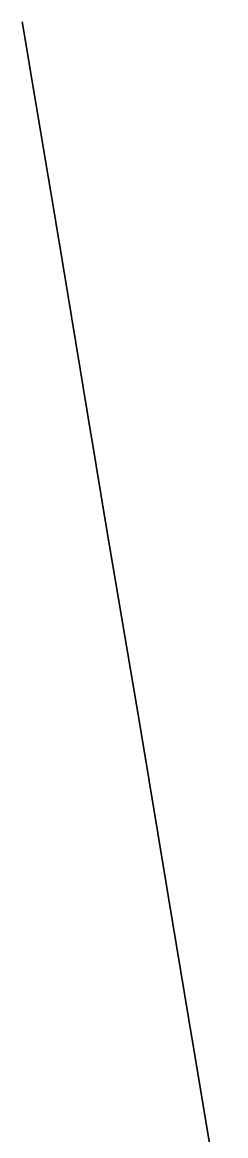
# Model space of a CAD drawing. Header units: inches. Extents: x 130170 to 284068, y 377793 to 804530.
# Drawn here: x 193944.2 to 194025.5, y 483059.3 to 483503.3 of the extents above; entities that cross this region are included whole.
import ezdxf

# ---------------------------------------------------------------- set-up
doc = ezdxf.new("R2010")
doc.units = ezdxf.units.IN
doc.header["$MEASUREMENT"] = 0
doc.layers.add('muni_il', color=7, linetype='Continuous')

msp = doc.modelspace()

# ---------------------------------------------------------------- linework, layer by layer
at = {"layer": 'muni_il'}
for points in [[(193944.15, 483503.5), (193944.19, 483503.31), (193944.22, 483503.11), (193944.25, 483502.91), (193944.29, 483502.72), (193944.32, 483502.52), (193944.35, 483502.32), (193944.38, 483502.12), (193944.42, 483501.93), (193944.45, 483501.73), (193944.48, 483501.53), (193944.52, 483501.33), (193944.55, 483501.14), (193944.58, 483500.94), (193944.61, 483500.74), (193944.65, 483500.55), (193944.68, 483500.35), (193944.71, 483500.15), (193944.75, 483499.95), (193944.78, 483499.76), (193944.81, 483499.56), (193944.85, 483499.36), (193944.88, 483499.16), (193944.91, 483498.97), (193944.94, 483498.77), (193944.98, 483498.57), (193945.01, 483498.38), (193945.04, 483498.18), (193945.08, 483497.98), (193945.11, 483497.78), (193945.14, 483497.59), (193945.17, 483497.39), (193945.21, 483497.19), (193945.24, 483497), (193945.27, 483496.8), (193945.31, 483496.6), (193945.34, 483496.4), (193945.37, 483496.21), (193945.41, 483496.01), (193945.44, 483495.81), (193945.47, 483495.61), (193945.5, 483495.42), (193945.54, 483495.22), (193945.57, 483495.02), (193945.6, 483494.83), (193945.64, 483494.63), (193945.67, 483494.43), (193945.7, 483494.23), (193945.74, 483494.04), (193945.77, 483493.84), (193945.8, 483493.64), (193945.83, 483493.44), (193945.87, 483493.25), (193945.9, 483493.05), (193945.93, 483492.85), (193945.97, 483492.66), (193946, 483492.46), (193946.03, 483492.26), (193946.07, 483492.06), (193946.1, 483491.87), (193946.13, 483491.67), (193946.16, 483491.47), (193946.2, 483491.27), (193946.23, 483491.08), (193946.26, 483490.88), (193946.3, 483490.68), (193946.33, 483490.49), (193946.36, 483490.29), (193946.4, 483490.09), (193946.43, 483489.89), (193946.46, 483489.7), (193946.49, 483489.5), (193946.53, 483489.3), (193946.56, 483489.1), (193946.59, 483488.91), (193946.63, 483488.71), (193946.66, 483488.51), (193946.69, 483488.32), (193946.73, 483488.12), (193946.76, 483487.92), (193946.79, 483487.72), (193946.82, 483487.53), (193946.86, 483487.33), (193946.89, 483487.13), (193946.92, 483486.93), (193946.96, 483486.74), (193946.99, 483486.54), (193947.02, 483486.34), (193947.06, 483486.15), (193947.09, 483485.95), (193947.12, 483485.75), (193947.16, 483485.55), (193947.19, 483485.36), (193947.22, 483485.16), (193947.25, 483484.96), (193947.29, 483484.77), (193947.32, 483484.57), (193947.35, 483484.37), (193947.39, 483484.17), (193947.42, 483483.98), (193947.45, 483483.78), (193947.49, 483483.58), (193947.52, 483483.38), (193947.55, 483483.19), (193947.58, 483482.99), (193947.62, 483482.79), (193947.65, 483482.6), (193947.68, 483482.4), (193947.72, 483482.2), (193947.75, 483482), (193947.78, 483481.81), (193947.82, 483481.61), (193947.85, 483481.41), (193947.88, 483481.21), (193947.92, 483481.02), (193947.95, 483480.82), (193947.98, 483480.62), (193948.01, 483480.43), (193948.05, 483480.23), (193948.08, 483480.03), (193948.11, 483479.83), (193948.15, 483479.64), (193948.18, 483479.44), (193948.21, 483479.24), (193948.25, 483479.04), (193948.28, 483478.85), (193948.31, 483478.65), (193948.35, 483478.45), (193948.38, 483478.26), (193948.41, 483478.06), (193948.44, 483477.86), (193948.48, 483477.66), (193948.51, 483477.47), (193948.54, 483477.27), (193948.58, 483477.07), (193948.61, 483476.88), (193948.64, 483476.68), (193948.68, 483476.48), (193948.71, 483476.28), (193948.74, 483476.09), (193948.78, 483475.89), (193948.81, 483475.69), (193948.84, 483475.49), (193948.87, 483475.3), (193948.91, 483475.1), (193948.94, 483474.9), (193948.97, 483474.71), (193949.01, 483474.51), (193949.04, 483474.31), (193949.07, 483474.11), (193949.11, 483473.92), (193949.14, 483473.72), (193949.17, 483473.52), (193949.21, 483473.32), (193949.24, 483473.13), (193949.27, 483472.93), (193949.31, 483472.73), (193949.34, 483472.54), (193949.37, 483472.34), (193949.4, 483472.14), (193949.44, 483471.94), (193949.47, 483471.75), (193949.5, 483471.55), (193949.54, 483471.35), (193949.57, 483471.16), (193949.6, 483470.96), (193949.64, 483470.76), (193949.67, 483470.56), (193949.7, 483470.37), (193949.74, 483470.17), (193949.77, 483469.97), (193949.8, 483469.77), (193949.84, 483469.58), (193949.87, 483469.38), (193949.9, 483469.18), (193949.93, 483468.99), (193949.97, 483468.79), (193950, 483468.59), (193950.03, 483468.39), (193950.07, 483468.2), (193950.1, 483468), (193950.13, 483467.8), (193950.17, 483467.61), (193950.2, 483467.41), (193950.23, 483467.21), (193950.27, 483467.01), (193950.3, 483466.82), (193950.33, 483466.62), (193950.37, 483466.42), (193950.4, 483466.22), (193950.43, 483466.03), (193950.47, 483465.83), (193950.5, 483465.63), (193950.53, 483465.44), (193950.56, 483465.24), (193950.6, 483465.04), (193950.63, 483464.84), (193950.66, 483464.65), (193950.7, 483464.45), (193950.73, 483464.25), (193950.76, 483464.05), (193950.8, 483463.86), (193950.83, 483463.66), (193950.86, 483463.46), (193950.9, 483463.27), (193950.93, 483463.07), (193950.96, 483462.87), (193951, 483462.67), (193951.03, 483462.48), (193951.06, 483462.28), (193951.1, 483462.08), (193951.13, 483461.89), (193951.16, 483461.69), (193951.2, 483461.49), (193951.23, 483461.29), (193951.26, 483461.1), (193951.29, 483460.9), (193951.33, 483460.7), (193951.36, 483460.5), (193951.39, 483460.31), (193951.43, 483460.11), (193951.46, 483459.91), (193951.49, 483459.72), (193951.53, 483459.52), (193951.56, 483459.32), (193951.59, 483459.12), (193951.63, 483458.93), (193951.66, 483458.73), (193951.69, 483458.53), (193951.73, 483458.34), (193951.76, 483458.14), (193951.79, 483457.94), (193951.83, 483457.74), (193951.86, 483457.55), (193951.89, 483457.35), (193951.93, 483457.15), (193951.96, 483456.95), (193951.99, 483456.76), (193952.03, 483456.56), (193952.06, 483456.36), (193952.09, 483456.17), (193952.12, 483455.97), (193952.16, 483455.77), (193952.19, 483455.57), (193952.22, 483455.38), (193952.26, 483455.18), (193952.29, 483454.98), (193952.32, 483454.79), (193952.36, 483454.59), (193952.39, 483454.39), (193952.42, 483454.19), (193952.46, 483454), (193952.49, 483453.8), (193952.52, 483453.6), (193952.56, 483453.4), (193952.59, 483453.21), (193952.62, 483453.01), (193952.66, 483452.81), (193952.69, 483452.62), (193952.72, 483452.42), (193952.76, 483452.22), (193952.79, 483452.02), (193952.82, 483451.83), (193952.86, 483451.63), (193952.89, 483451.43), (193952.92, 483451.24), (193952.96, 483451.04), (193952.99, 483450.84), (193953.02, 483450.64), (193953.06, 483450.45), (193953.09, 483450.25), (193953.12, 483450.05), (193953.16, 483449.85), (193953.19, 483449.66), (193953.22, 483449.46), (193953.25, 483449.26), (193953.29, 483449.07), (193953.32, 483448.87), (193953.35, 483448.67), (193953.39, 483448.47), (193953.42, 483448.28), (193953.45, 483448.08), (193953.49, 483447.88), (193953.52, 483447.69), (193953.55, 483447.49), (193953.59, 483447.29), (193953.62, 483447.09), (193953.65, 483446.9), (193953.69, 483446.7), (193953.72, 483446.5), (193953.75, 483446.3), (193953.79, 483446.11), (193953.82, 483445.91), (193953.85, 483445.71), (193953.89, 483445.52), (193953.92, 483445.32), (193953.95, 483445.12), (193953.99, 483444.92), (193954.02, 483444.73), (193954.05, 483444.53), (193954.09, 483444.33), (193954.12, 483444.14), (193954.15, 483443.94), (193954.19, 483443.74), (193954.22, 483443.54), (193954.25, 483443.35), (193954.29, 483443.15), (193954.32, 483442.95), (193954.35, 483442.76), (193954.39, 483442.56), (193954.42, 483442.36), (193954.45, 483442.16), (193954.49, 483441.97), (193954.52, 483441.77), (193954.55, 483441.57), (193954.59, 483441.37), (193954.62, 483441.18), (193954.65, 483440.98), (193954.69, 483440.78), (193954.72, 483440.59), (193954.75, 483440.39), (193954.79, 483440.19), (193954.82, 483439.99), (193954.85, 483439.8), (193954.89, 483439.6), (193954.92, 483439.4), (193954.95, 483439.21), (193954.99, 483439.01), (193955.02, 483438.81), (193955.05, 483438.61), (193955.09, 483438.42), (193955.12, 483438.22), (193955.15, 483438.02), (193955.19, 483437.83), (193955.22, 483437.63), (193955.25, 483437.43), (193955.29, 483437.23), (193955.32, 483437.04), (193955.35, 483436.84), (193955.39, 483436.64), (193955.42, 483436.44), (193955.45, 483436.25), (193955.49, 483436.05), (193955.52, 483435.85), (193955.55, 483435.66), (193955.59, 483435.46), (193955.62, 483435.26), (193955.65, 483435.06), (193955.69, 483434.87), (193955.72, 483434.67), (193955.75, 483434.47), (193955.79, 483434.28), (193955.82, 483434.08), (193955.85, 483433.88), (193955.89, 483433.68), (193955.92, 483433.49), (193955.95, 483433.29), (193955.99, 483433.09), (193956.02, 483432.9), (193956.05, 483432.7), (193956.09, 483432.5), (193956.12, 483432.3), (193956.15, 483432.11), (193956.19, 483431.91), (193956.22, 483431.71), (193956.25, 483431.51), (193956.29, 483431.32), (193956.32, 483431.12), (193956.35, 483430.92), (193956.39, 483430.73), (193956.42, 483430.53), (193956.45, 483430.33), (193956.49, 483430.13), (193956.52, 483429.94), (193956.55, 483429.74), (193956.59, 483429.54), (193956.62, 483429.35), (193956.65, 483429.15), (193956.69, 483428.95), (193956.72, 483428.75), (193956.75, 483428.56), (193956.79, 483428.36), (193956.82, 483428.16), (193956.85, 483427.97), (193956.89, 483427.77), (193956.92, 483427.57), (193956.95, 483427.37), (193956.99, 483427.18), (193957.02, 483426.98), (193957.05, 483426.78), (193957.09, 483426.58), (193957.12, 483426.37), (193957.18, 483426.04), (193957.21, 483425.85), (193957.25, 483425.65), (193957.28, 483425.45), (193957.31, 483425.25), (193957.34, 483425.06), (193957.38, 483424.86), (193957.41, 483424.66), (193957.44, 483424.46), (193957.48, 483424.27), (193957.51, 483424.07), (193957.54, 483423.87), (193957.57, 483423.68), (193957.61, 483423.48), (193957.64, 483423.28), (193957.67, 483423.08), (193957.71, 483422.89), (193957.74, 483422.69), (193957.77, 483422.49), (193957.8, 483422.29), (193957.84, 483422.1), (193957.87, 483421.9), (193957.9, 483421.7), (193957.94, 483421.51), (193957.97, 483421.31), (193958, 483421.11), (193958.03, 483420.91), (193958.07, 483420.72), (193958.1, 483420.52), (193958.13, 483420.32), (193958.17, 483420.12), (193958.2, 483419.93), (193958.23, 483419.73), (193958.26, 483419.53), (193958.3, 483419.34), (193958.33, 483419.14), (193958.36, 483418.94), (193958.4, 483418.74), (193958.43, 483418.55), (193958.46, 483418.35), (193958.5, 483418.15), (193958.53, 483417.95), (193958.56, 483417.76), (193958.59, 483417.56), (193958.63, 483417.36), (193958.66, 483417.17), (193958.69, 483416.97), (193958.73, 483416.77), (193958.76, 483416.57), (193958.79, 483416.38), (193958.82, 483416.18), (193958.86, 483415.98), (193958.89, 483415.78), (193958.92, 483415.59), (193958.96, 483415.39), (193958.99, 483415.19), (193959.02, 483415), (193959.05, 483414.8), (193959.09, 483414.6), (193959.12, 483414.4), (193959.15, 483414.21), (193959.19, 483414.01), (193959.22, 483413.81), (193959.25, 483413.61), (193959.28, 483413.42), (193959.32, 483413.22), (193959.35, 483413.02), (193959.38, 483412.83), (193959.42, 483412.63), (193959.45, 483412.43), (193959.48, 483412.23), (193959.51, 483412.04), (193959.55, 483411.84), (193959.58, 483411.64), (193959.61, 483411.44), (193959.65, 483411.25), (193959.68, 483411.05), (193959.71, 483410.85), (193959.74, 483410.66), (193959.78, 483410.46), (193959.81, 483410.26), (193959.84, 483410.06), (193959.87, 483409.87), (193959.91, 483409.67), (193959.94, 483409.47), (193959.97, 483409.27), (193960.01, 483409.08), (193960.04, 483408.88), (193960.07, 483408.68), (193960.1, 483408.49), (193960.14, 483408.29), (193960.17, 483408.09), (193960.2, 483407.89), (193960.24, 483407.7), (193960.27, 483407.5), (193960.3, 483407.3), (193960.33, 483407.1), (193960.37, 483406.91), (193960.4, 483406.71), (193960.43, 483406.51), (193960.47, 483406.32), (193960.5, 483406.12), (193960.53, 483405.92), (193960.56, 483405.72), (193960.6, 483405.53), (193960.63, 483405.33), (193960.66, 483405.13), (193960.7, 483404.93), (193960.73, 483404.74), (193960.76, 483404.54), (193960.79, 483404.34), (193960.83, 483404.14), (193960.86, 483403.95), (193960.89, 483403.75), (193960.92, 483403.55), (193960.96, 483403.36), (193960.99, 483403.16), (193961.02, 483402.96), (193961.06, 483402.76), (193961.09, 483402.57), (193961.12, 483402.37), (193961.15, 483402.17), (193961.19, 483401.97), (193961.22, 483401.78), (193961.25, 483401.58), (193961.29, 483401.38), (193961.32, 483401.19), (193961.35, 483400.99), (193961.38, 483400.79), (193961.42, 483400.59), (193961.45, 483400.4), (193961.48, 483400.2), (193961.51, 483400), (193961.55, 483399.8), (193961.58, 483399.61), (193961.61, 483399.41), (193961.65, 483399.21), (193961.68, 483399.02), (193961.71, 483398.82), (193961.74, 483398.62), (193961.78, 483398.42), (193961.81, 483398.23), (193961.84, 483398.03), (193961.88, 483397.83), (193961.91, 483397.63), (193961.94, 483397.44), (193961.97, 483397.24), (193962.01, 483397.04), (193962.04, 483396.84), (193962.07, 483396.65), (193962.1, 483396.45), (193962.14, 483396.25), (193962.17, 483396.06), (193962.2, 483395.86), (193962.24, 483395.66), (193962.27, 483395.46), (193962.3, 483395.27), (193962.33, 483395.07), (193962.37, 483394.87), (193962.4, 483394.67), (193962.43, 483394.48), (193962.46, 483394.28), (193962.5, 483394.08), (193962.53, 483393.89), (193962.56, 483393.69), (193962.6, 483393.49), (193962.63, 483393.29), (193962.66, 483393.1), (193962.69, 483392.9), (193962.73, 483392.7), (193962.76, 483392.5), (193962.79, 483392.31), (193962.82, 483392.11), (193962.86, 483391.91), (193962.89, 483391.71), (193962.92, 483391.52), (193962.96, 483391.32), (193962.99, 483391.12), (193963.02, 483390.93), (193963.05, 483390.73), (193963.09, 483390.53), (193963.12, 483390.33), (193963.15, 483390.14), (193963.18, 483389.94), (193963.22, 483389.74), (193963.25, 483389.54), (193963.28, 483389.35), (193963.32, 483389.15), (193963.35, 483388.95), (193963.38, 483388.76), (193963.41, 483388.56), (193963.45, 483388.36), (193963.48, 483388.16), (193963.51, 483387.97), (193963.54, 483387.77), (193963.58, 483387.57), (193963.61, 483387.37), (193963.64, 483387.18), (193963.67, 483386.98), (193963.71, 483386.78), (193963.74, 483386.58), (193963.77, 483386.39), (193963.81, 483386.19), (193963.84, 483385.99), (193963.87, 483385.8), (193963.9, 483385.6), (193963.94, 483385.4), (193963.97, 483385.2), (193964, 483385.01), (193964.03, 483384.81), (193964.07, 483384.61), (193964.1, 483384.41), (193964.13, 483384.22), (193964.16, 483384.02), (193964.2, 483383.82), (193964.23, 483383.63), (193964.26, 483383.43), (193964.3, 483383.23), (193964.33, 483383.03), (193964.36, 483382.84), (193964.39, 483382.64), (193964.43, 483382.44), (193964.46, 483382.24), (193964.49, 483382.05), (193964.52, 483381.85), (193964.56, 483381.65), (193964.59, 483381.45), (193964.62, 483381.26), (193964.65, 483381.06), (193964.69, 483380.86), (193964.72, 483380.67), (193964.75, 483380.47), (193964.79, 483380.27), (193964.82, 483380.07), (193964.85, 483379.88), (193964.88, 483379.68), (193964.92, 483379.48), (193964.95, 483379.28), (193964.98, 483379.09), (193965.01, 483378.89), (193965.05, 483378.69), (193965.08, 483378.49), (193965.11, 483378.3), (193965.14, 483378.1), (193965.18, 483377.9), (193965.21, 483377.71), (193965.24, 483377.51), (193965.27, 483377.31), (193965.31, 483377.11), (193965.34, 483376.92), (193965.37, 483376.72), (193965.41, 483376.52), (193965.44, 483376.32), (193965.47, 483376.13), (193965.5, 483375.93), (193965.54, 483375.73), (193965.57, 483375.54), (193965.6, 483375.34), (193965.63, 483375.14), (193965.67, 483374.94), (193965.7, 483374.75), (193965.73, 483374.55), (193965.76, 483374.35), (193965.8, 483374.15), (193965.83, 483373.96), (193965.86, 483373.76), (193965.89, 483373.56), (193965.93, 483373.36), (193965.96, 483373.17), (193965.99, 483372.97), (193966.03, 483372.77), (193966.06, 483372.58), (193966.09, 483372.38), (193966.12, 483372.18), (193966.16, 483371.98), (193966.19, 483371.79), (193966.22, 483371.59), (193966.25, 483371.39), (193966.29, 483371.19), (193966.32, 483371), (193966.35, 483370.8), (193966.38, 483370.6), (193966.42, 483370.4), (193966.45, 483370.21), (193966.48, 483370.01), (193966.51, 483369.81), (193966.55, 483369.62), (193966.58, 483369.42), (193966.61, 483369.22), (193966.64, 483369.02), (193966.68, 483368.83), (193966.71, 483368.63), (193966.74, 483368.43), (193966.77, 483368.23), (193966.81, 483368.04), (193966.84, 483367.84), (193966.87, 483367.64), (193966.9, 483367.44), (193966.94, 483367.25), (193966.97, 483367.05), (193967, 483366.85), (193967.04, 483366.66), (193967.07, 483366.46), (193967.1, 483366.26), (193967.13, 483366.06), (193967.17, 483365.87), (193967.2, 483365.67), (193967.23, 483365.47), (193967.26, 483365.27), (193967.3, 483365.08), (193967.33, 483364.88), (193967.36, 483364.68), (193967.39, 483364.48), (193967.43, 483364.29), (193967.46, 483364.09), (193967.49, 483363.89), (193967.52, 483363.7), (193967.56, 483363.5), (193967.59, 483363.3), (193967.62, 483363.1), (193967.65, 483362.91), (193967.69, 483362.71), (193967.72, 483362.51), (193967.75, 483362.31), (193967.78, 483362.12), (193967.82, 483361.92), (193967.85, 483361.72), (193967.88, 483361.52), (193967.91, 483361.33), (193967.95, 483361.13), (193967.98, 483360.93), (193968.01, 483360.74), (193968.04, 483360.54), (193968.08, 483360.34), (193968.11, 483360.14), (193968.14, 483359.95), (193968.17, 483359.75), (193968.21, 483359.55), (193968.24, 483359.35), (193968.27, 483359.16), (193968.3, 483358.96), (193968.34, 483358.76), (193968.37, 483358.56), (193968.4, 483358.37), (193968.43, 483358.17), (193968.47, 483357.97), (193968.5, 483357.78), (193968.53, 483357.58), (193968.56, 483357.38), (193968.6, 483357.18), (193968.63, 483356.99), (193968.66, 483356.79), (193968.69, 483356.59), (193968.73, 483356.39), (193968.76, 483356.2), (193968.79, 483356), (193968.82, 483355.8), (193968.86, 483355.6), (193968.89, 483355.41), (193968.92, 483355.21), (193968.95, 483355.01), (193968.99, 483354.82), (193969.02, 483354.62), (193969.05, 483354.42), (193969.08, 483354.22), (193969.12, 483354.03), (193969.15, 483353.83), (193969.18, 483353.63), (193969.21, 483353.43), (193969.25, 483353.24), (193969.28, 483353.04), (193969.31, 483352.84), (193969.34, 483352.64), (193969.38, 483352.45), (193969.41, 483352.25), (193969.44, 483352.05), (193969.47, 483351.86), (193969.51, 483351.66), (193969.54, 483351.46), (193969.57, 483351.26), (193969.6, 483351.07), (193969.64, 483350.87), (193969.67, 483350.67), (193969.7, 483350.47), (193969.73, 483350.28), (193969.77, 483350.08), (193969.8, 483349.88), (193969.83, 483349.68), (193969.86, 483349.49), (193969.9, 483349.29), (193969.93, 483349.09), (193969.96, 483348.89), (193969.99, 483348.7), (193970.03, 483348.5), (193970.06, 483348.3), (193970.09, 483348.11), (193970.12, 483347.91), (193970.16, 483347.71), (193970.19, 483347.51), (193970.22, 483347.32), (193970.25, 483347.12), (193970.29, 483346.92), (193970.32, 483346.72), (193970.35, 483346.53), (193970.38, 483346.33), (193970.42, 483346.13), (193970.45, 483345.93), (193970.48, 483345.74), (193970.51, 483345.54), (193970.55, 483345.34), (193970.58, 483345.15), (193970.61, 483344.95), (193970.64, 483344.75), (193970.68, 483344.55), (193970.71, 483344.36), (193970.74, 483344.16), (193970.77, 483343.96), (193970.8, 483343.76), (193970.84, 483343.57), (193970.87, 483343.37), (193970.9, 483343.17), (193970.93, 483342.97), (193970.97, 483342.78), (193971, 483342.58), (193971.03, 483342.38), (193971.06, 483342.19), (193971.1, 483341.99), (193971.13, 483341.79), (193971.16, 483341.59), (193971.19, 483341.4), (193971.23, 483341.2), (193971.26, 483341), (193971.29, 483340.8), (193971.32, 483340.61), (193971.36, 483340.41), (193971.39, 483340.21), (193971.42, 483340.01), (193971.45, 483339.82), (193971.49, 483339.62), (193971.52, 483339.42), (193977.84, 483301.65), (193991.15, 483223.26), (193994.91, 483200.79), (194005.23, 483138.28), (194025.46, 483017.32)], [(194025.46, 483017.32), (194005.23, 483138.28), (193994.91, 483200.79), (193991.15, 483223.26), (193977.84, 483301.65), (193971.52, 483339.42), (193971.49, 483339.62), (193971.45, 483339.82), (193971.42, 483340.01), (193971.39, 483340.21), (193971.36, 483340.41), (193971.32, 483340.61), (193971.29, 483340.8), (193971.26, 483341), (193971.23, 483341.2), (193971.19, 483341.4), (193971.16, 483341.59), (193971.13, 483341.79), (193971.1, 483341.99), (193971.06, 483342.19), (193971.03, 483342.38), (193971, 483342.58), (193970.97, 483342.78), (193970.93, 483342.97), (193970.9, 483343.17), (193970.87, 483343.37), (193970.84, 483343.57), (193970.8, 483343.76), (193970.77, 483343.96), (193970.74, 483344.16), (193970.71, 483344.36), (193970.68, 483344.55), (193970.64, 483344.75), (193970.61, 483344.95), (193970.58, 483345.15), (193970.55, 483345.34), (193970.51, 483345.54), (193970.48, 483345.74), (193970.45, 483345.93), (193970.42, 483346.13), (193970.38, 483346.33), (193970.35, 483346.53), (193970.32, 483346.72), (193970.29, 483346.92), (193970.25, 483347.12), (193970.22, 483347.32), (193970.19, 483347.51), (193970.16, 483347.71), (193970.12, 483347.91), (193970.09, 483348.11), (193970.06, 483348.3), (193970.03, 483348.5), (193969.99, 483348.7), (193969.96, 483348.89), (193969.93, 483349.09), (193969.9, 483349.29), (193969.86, 483349.49), (193969.83, 483349.68), (193969.8, 483349.88), (193969.77, 483350.08), (193969.73, 483350.28), (193969.7, 483350.47), (193969.67, 483350.67), (193969.64, 483350.87), (193969.6, 483351.07), (193969.57, 483351.26), (193969.54, 483351.46), (193969.51, 483351.66), (193969.47, 483351.86), (193969.44, 483352.05), (193969.41, 483352.25), (193969.38, 483352.45), (193969.34, 483352.64), (193969.31, 483352.84), (193969.28, 483353.04), (193969.25, 483353.24), (193969.21, 483353.43), (193969.18, 483353.63), (193969.15, 483353.83), (193969.12, 483354.03), (193969.08, 483354.22), (193969.05, 483354.42), (193969.02, 483354.62), (193968.99, 483354.82), (193968.95, 483355.01), (193968.92, 483355.21), (193968.89, 483355.41), (193968.86, 483355.6), (193968.82, 483355.8), (193968.79, 483356), (193968.76, 483356.2), (193968.73, 483356.39), (193968.69, 483356.59), (193968.66, 483356.79), (193968.63, 483356.99), (193968.6, 483357.18), (193968.56, 483357.38), (193968.53, 483357.58), (193968.5, 483357.78), (193968.47, 483357.97), (193968.43, 483358.17), (193968.4, 483358.37), (193968.37, 483358.56), (193968.34, 483358.76), (193968.3, 483358.96), (193968.27, 483359.16), (193968.24, 483359.35), (193968.21, 483359.55), (193968.17, 483359.75), (193968.14, 483359.95), (193968.11, 483360.14), (193968.08, 483360.34), (193968.04, 483360.54), (193968.01, 483360.74), (193967.98, 483360.93), (193967.95, 483361.13), (193967.91, 483361.33), (193967.88, 483361.52), (193967.85, 483361.72), (193967.82, 483361.92), (193967.78, 483362.12), (193967.75, 483362.31), (193967.72, 483362.51), (193967.69, 483362.71), (193967.65, 483362.91), (193967.62, 483363.1), (193967.59, 483363.3), (193967.56, 483363.5), (193967.52, 483363.7), (193967.49, 483363.89), (193967.46, 483364.09), (193967.43, 483364.29), (193967.39, 483364.48), (193967.36, 483364.68), (193967.33, 483364.88), (193967.3, 483365.08), (193967.26, 483365.27), (193967.23, 483365.47), (193967.2, 483365.67), (193967.17, 483365.87), (193967.13, 483366.06), (193967.1, 483366.26), (193967.07, 483366.46), (193967.04, 483366.66), (193967, 483366.85), (193966.97, 483367.05), (193966.94, 483367.25), (193966.9, 483367.44), (193966.87, 483367.64), (193966.84, 483367.84), (193966.81, 483368.04), (193966.77, 483368.23), (193966.74, 483368.43), (193966.71, 483368.63), (193966.68, 483368.83), (193966.64, 483369.02), (193966.61, 483369.22), (193966.58, 483369.42), (193966.55, 483369.62), (193966.51, 483369.81), (193966.48, 483370.01), (193966.45, 483370.21), (193966.42, 483370.4), (193966.38, 483370.6), (193966.35, 483370.8), (193966.32, 483371), (193966.29, 483371.19), (193966.25, 483371.39), (193966.22, 483371.59), (193966.19, 483371.79), (193966.16, 483371.98), (193966.12, 483372.18), (193966.09, 483372.38), (193966.06, 483372.58), (193966.03, 483372.77), (193965.99, 483372.97), (193965.96, 483373.17), (193965.93, 483373.36), (193965.89, 483373.56), (193965.86, 483373.76), (193965.83, 483373.96), (193965.8, 483374.15), (193965.76, 483374.35), (193965.73, 483374.55), (193965.7, 483374.75), (193965.67, 483374.94), (193965.63, 483375.14), (193965.6, 483375.34), (193965.57, 483375.54), (193965.54, 483375.73), (193965.5, 483375.93), (193965.47, 483376.13), (193965.44, 483376.32), (193965.41, 483376.52), (193965.37, 483376.72), (193965.34, 483376.92), (193965.31, 483377.11), (193965.27, 483377.31), (193965.24, 483377.51), (193965.21, 483377.71), (193965.18, 483377.9), (193965.14, 483378.1), (193965.11, 483378.3), (193965.08, 483378.49), (193965.05, 483378.69), (193965.01, 483378.89), (193964.98, 483379.09), (193964.95, 483379.28), (193964.92, 483379.48), (193964.88, 483379.68), (193964.85, 483379.88), (193964.82, 483380.07), (193964.79, 483380.27), (193964.75, 483380.47), (193964.72, 483380.67), (193964.69, 483380.86), (193964.65, 483381.06), (193964.62, 483381.26), (193964.59, 483381.45), (193964.56, 483381.65), (193964.52, 483381.85), (193964.49, 483382.05), (193964.46, 483382.24), (193964.43, 483382.44), (193964.39, 483382.64), (193964.36, 483382.84), (193964.33, 483383.03), (193964.3, 483383.23), (193964.26, 483383.43), (193964.23, 483383.63), (193964.2, 483383.82), (193964.16, 483384.02), (193964.13, 483384.22), (193964.1, 483384.41), (193964.07, 483384.61), (193964.03, 483384.81), (193964, 483385.01), (193963.97, 483385.2), (193963.94, 483385.4), (193963.9, 483385.6), (193963.87, 483385.8), (193963.84, 483385.99), (193963.81, 483386.19), (193963.77, 483386.39), (193963.74, 483386.58), (193963.71, 483386.78), (193963.67, 483386.98), (193963.64, 483387.18), (193963.61, 483387.37), (193963.58, 483387.57), (193963.54, 483387.77), (193963.51, 483387.97), (193963.48, 483388.16), (193963.45, 483388.36), (193963.41, 483388.56), (193963.38, 483388.76), (193963.35, 483388.95), (193963.32, 483389.15), (193963.28, 483389.35), (193963.25, 483389.54), (193963.22, 483389.74), (193963.18, 483389.94), (193963.15, 483390.14), (193963.12, 483390.33), (193963.09, 483390.53), (193963.05, 483390.73), (193963.02, 483390.93), (193962.99, 483391.12), (193962.96, 483391.32), (193962.92, 483391.52), (193962.89, 483391.71), (193962.86, 483391.91), (193962.82, 483392.11), (193962.79, 483392.31), (193962.76, 483392.5), (193962.73, 483392.7), (193962.69, 483392.9), (193962.66, 483393.1), (193962.63, 483393.29), (193962.6, 483393.49), (193962.56, 483393.69), (193962.53, 483393.89), (193962.5, 483394.08), (193962.46, 483394.28), (193962.43, 483394.48), (193962.4, 483394.67), (193962.37, 483394.87), (193962.33, 483395.07), (193962.3, 483395.27), (193962.27, 483395.46), (193962.24, 483395.66), (193962.2, 483395.86), (193962.17, 483396.06), (193962.14, 483396.25), (193962.1, 483396.45), (193962.07, 483396.65), (193962.04, 483396.84), (193962.01, 483397.04), (193961.97, 483397.24), (193961.94, 483397.44), (193961.91, 483397.63), (193961.88, 483397.83), (193961.84, 483398.03), (193961.81, 483398.23), (193961.78, 483398.42), (193961.74, 483398.62), (193961.71, 483398.82), (193961.68, 483399.02), (193961.65, 483399.21), (193961.61, 483399.41), (193961.58, 483399.61), (193961.55, 483399.8), (193961.51, 483400), (193961.48, 483400.2), (193961.45, 483400.4), (193961.42, 483400.59), (193961.38, 483400.79), (193961.35, 483400.99), (193961.32, 483401.19), (193961.29, 483401.38), (193961.25, 483401.58), (193961.22, 483401.78), (193961.19, 483401.97), (193961.15, 483402.17), (193961.12, 483402.37), (193961.09, 483402.57), (193961.06, 483402.76), (193961.02, 483402.96), (193960.99, 483403.16), (193960.96, 483403.36), (193960.92, 483403.55), (193960.89, 483403.75), (193960.86, 483403.95), (193960.83, 483404.14), (193960.79, 483404.34), (193960.76, 483404.54), (193960.73, 483404.74), (193960.7, 483404.93), (193960.66, 483405.13), (193960.63, 483405.33), (193960.6, 483405.53), (193960.56, 483405.72), (193960.53, 483405.92), (193960.5, 483406.12), (193960.47, 483406.32), (193960.43, 483406.51), (193960.4, 483406.71), (193960.37, 483406.91), (193960.33, 483407.1), (193960.3, 483407.3), (193960.27, 483407.5), (193960.24, 483407.7), (193960.2, 483407.89), (193960.17, 483408.09), (193960.14, 483408.29), (193960.1, 483408.49), (193960.07, 483408.68), (193960.04, 483408.88), (193960.01, 483409.08), (193959.97, 483409.27), (193959.94, 483409.47), (193959.91, 483409.67), (193959.87, 483409.87), (193959.84, 483410.06), (193959.81, 483410.26), (193959.78, 483410.46), (193959.74, 483410.66), (193959.71, 483410.85), (193959.68, 483411.05), (193959.65, 483411.25), (193959.61, 483411.44), (193959.58, 483411.64), (193959.55, 483411.84), (193959.51, 483412.04), (193959.48, 483412.23), (193959.45, 483412.43), (193959.42, 483412.63), (193959.38, 483412.83), (193959.35, 483413.02), (193959.32, 483413.22), (193959.28, 483413.42), (193959.25, 483413.61), (193959.22, 483413.81), (193959.19, 483414.01), (193959.15, 483414.21), (193959.12, 483414.4), (193959.09, 483414.6), (193959.05, 483414.8), (193959.02, 483415), (193958.99, 483415.19), (193958.96, 483415.39), (193958.92, 483415.59), (193958.89, 483415.78), (193958.86, 483415.98), (193958.82, 483416.18), (193958.79, 483416.38), (193958.76, 483416.57), (193958.73, 483416.77), (193958.69, 483416.97), (193958.66, 483417.17), (193958.63, 483417.36), (193958.59, 483417.56), (193958.56, 483417.76), (193958.53, 483417.95), (193958.5, 483418.15), (193958.46, 483418.35), (193958.43, 483418.55), (193958.4, 483418.74), (193958.36, 483418.94), (193958.33, 483419.14), (193958.3, 483419.34), (193958.26, 483419.53), (193958.23, 483419.73), (193958.2, 483419.93), (193958.17, 483420.12), (193958.13, 483420.32), (193958.1, 483420.52), (193958.07, 483420.72), (193958.03, 483420.91), (193958, 483421.11), (193957.97, 483421.31), (193957.94, 483421.51), (193957.9, 483421.7), (193957.87, 483421.9), (193957.84, 483422.1), (193957.8, 483422.29), (193957.77, 483422.49), (193957.74, 483422.69), (193957.71, 483422.89), (193957.67, 483423.08), (193957.64, 483423.28), (193957.61, 483423.48), (193957.57, 483423.68), (193957.54, 483423.87), (193957.51, 483424.07), (193957.48, 483424.27), (193957.44, 483424.46), (193957.41, 483424.66), (193957.38, 483424.86), (193957.34, 483425.06), (193957.31, 483425.25), (193957.28, 483425.45), (193957.25, 483425.65), (193957.21, 483425.85), (193957.18, 483426.04), (193957.12, 483426.37), (193957.09, 483426.58), (193957.05, 483426.78), (193957.02, 483426.98), (193956.99, 483427.18), (193956.95, 483427.37), (193956.92, 483427.57), (193956.89, 483427.77), (193956.85, 483427.97), (193956.82, 483428.16), (193956.79, 483428.36), (193956.75, 483428.56), (193956.72, 483428.75), (193956.69, 483428.95), (193956.65, 483429.15), (193956.62, 483429.35), (193956.59, 483429.54), (193956.55, 483429.74), (193956.52, 483429.94), (193956.49, 483430.13), (193956.45, 483430.33), (193956.42, 483430.53), (193956.39, 483430.73), (193956.35, 483430.92), (193956.32, 483431.12), (193956.29, 483431.32), (193956.25, 483431.51), (193956.22, 483431.71), (193956.19, 483431.91), (193956.15, 483432.11), (193956.12, 483432.3), (193956.09, 483432.5), (193956.05, 483432.7), (193956.02, 483432.9), (193955.99, 483433.09), (193955.95, 483433.29), (193955.92, 483433.49), (193955.89, 483433.68), (193955.85, 483433.88), (193955.82, 483434.08), (193955.79, 483434.28), (193955.75, 483434.47), (193955.72, 483434.67), (193955.69, 483434.87), (193955.65, 483435.06), (193955.62, 483435.26), (193955.59, 483435.46), (193955.55, 483435.66), (193955.52, 483435.85), (193955.49, 483436.05), (193955.45, 483436.25), (193955.42, 483436.44), (193955.39, 483436.64), (193955.35, 483436.84), (193955.32, 483437.04), (193955.29, 483437.23), (193955.25, 483437.43), (193955.22, 483437.63), (193955.19, 483437.83), (193955.15, 483438.02), (193955.12, 483438.22), (193955.09, 483438.42), (193955.05, 483438.61), (193955.02, 483438.81), (193954.99, 483439.01), (193954.95, 483439.21), (193954.92, 483439.4), (193954.89, 483439.6), (193954.85, 483439.8), (193954.82, 483439.99), (193954.79, 483440.19), (193954.75, 483440.39), (193954.72, 483440.59), (193954.69, 483440.78), (193954.65, 483440.98), (193954.62, 483441.18), (193954.59, 483441.37), (193954.55, 483441.57), (193954.52, 483441.77), (193954.49, 483441.97), (193954.45, 483442.16), (193954.42, 483442.36), (193954.39, 483442.56), (193954.35, 483442.76), (193954.32, 483442.95), (193954.29, 483443.15), (193954.25, 483443.35), (193954.22, 483443.54), (193954.19, 483443.74), (193954.15, 483443.94), (193954.12, 483444.14), (193954.09, 483444.33), (193954.05, 483444.53), (193954.02, 483444.73), (193953.99, 483444.92), (193953.95, 483445.12), (193953.92, 483445.32), (193953.89, 483445.52), (193953.85, 483445.71), (193953.82, 483445.91), (193953.79, 483446.11), (193953.75, 483446.3), (193953.72, 483446.5), (193953.69, 483446.7), (193953.65, 483446.9), (193953.62, 483447.09), (193953.59, 483447.29), (193953.55, 483447.49), (193953.52, 483447.69), (193953.49, 483447.88), (193953.45, 483448.08), (193953.42, 483448.28), (193953.39, 483448.47), (193953.35, 483448.67), (193953.32, 483448.87), (193953.29, 483449.07), (193953.25, 483449.26), (193953.22, 483449.46), (193953.19, 483449.66), (193953.16, 483449.85), (193953.12, 483450.05), (193953.09, 483450.25), (193953.06, 483450.45), (193953.02, 483450.64), (193952.99, 483450.84), (193952.96, 483451.04), (193952.92, 483451.24), (193952.89, 483451.43), (193952.86, 483451.63), (193952.82, 483451.83), (193952.79, 483452.02), (193952.76, 483452.22), (193952.72, 483452.42), (193952.69, 483452.62), (193952.66, 483452.81), (193952.62, 483453.01), (193952.59, 483453.21), (193952.56, 483453.4), (193952.52, 483453.6), (193952.49, 483453.8), (193952.46, 483454), (193952.42, 483454.19), (193952.39, 483454.39), (193952.36, 483454.59), (193952.32, 483454.79), (193952.29, 483454.98), (193952.26, 483455.18), (193952.22, 483455.38), (193952.19, 483455.57), (193952.16, 483455.77), (193952.12, 483455.97), (193952.09, 483456.17), (193952.06, 483456.36), (193952.03, 483456.56), (193951.99, 483456.76), (193951.96, 483456.95), (193951.93, 483457.15), (193951.89, 483457.35), (193951.86, 483457.55), (193951.83, 483457.74), (193951.79, 483457.94), (193951.76, 483458.14), (193951.73, 483458.34), (193951.69, 483458.53), (193951.66, 483458.73), (193951.63, 483458.93), (193951.59, 483459.12), (193951.56, 483459.32), (193951.53, 483459.52), (193951.49, 483459.72), (193951.46, 483459.91), (193951.43, 483460.11), (193951.39, 483460.31), (193951.36, 483460.5), (193951.33, 483460.7), (193951.29, 483460.9), (193951.26, 483461.1), (193951.23, 483461.29), (193951.2, 483461.49), (193951.16, 483461.69), (193951.13, 483461.89), (193951.1, 483462.08), (193951.06, 483462.28), (193951.03, 483462.48), (193951, 483462.67), (193950.96, 483462.87), (193950.93, 483463.07), (193950.9, 483463.27), (193950.86, 483463.46), (193950.83, 483463.66), (193950.8, 483463.86), (193950.76, 483464.05), (193950.73, 483464.25), (193950.7, 483464.45), (193950.66, 483464.65), (193950.63, 483464.84), (193950.6, 483465.04), (193950.56, 483465.24), (193950.53, 483465.44), (193950.5, 483465.63), (193950.47, 483465.83), (193950.43, 483466.03), (193950.4, 483466.22), (193950.37, 483466.42), (193950.33, 483466.62), (193950.3, 483466.82), (193950.27, 483467.01), (193950.23, 483467.21), (193950.2, 483467.41), (193950.17, 483467.61), (193950.13, 483467.8), (193950.1, 483468), (193950.07, 483468.2), (193950.03, 483468.39), (193950, 483468.59), (193949.97, 483468.79), (193949.93, 483468.99), (193949.9, 483469.18), (193949.87, 483469.38), (193949.84, 483469.58), (193949.8, 483469.77), (193949.77, 483469.97), (193949.74, 483470.17), (193949.7, 483470.37), (193949.67, 483470.56), (193949.64, 483470.76), (193949.6, 483470.96), (193949.57, 483471.16), (193949.54, 483471.35), (193949.5, 483471.55), (193949.47, 483471.75), (193949.44, 483471.94), (193949.4, 483472.14), (193949.37, 483472.34), (193949.34, 483472.54), (193949.31, 483472.73), (193949.27, 483472.93), (193949.24, 483473.13), (193949.21, 483473.32), (193949.17, 483473.52), (193949.14, 483473.72), (193949.11, 483473.92), (193949.07, 483474.11), (193949.04, 483474.31), (193949.01, 483474.51), (193948.97, 483474.71), (193948.94, 483474.9), (193948.91, 483475.1), (193948.87, 483475.3), (193948.84, 483475.49), (193948.81, 483475.69), (193948.78, 483475.89), (193948.74, 483476.09), (193948.71, 483476.28), (193948.68, 483476.48), (193948.64, 483476.68), (193948.61, 483476.88), (193948.58, 483477.07), (193948.54, 483477.27), (193948.51, 483477.47), (193948.48, 483477.66), (193948.44, 483477.86), (193948.41, 483478.06), (193948.38, 483478.26), (193948.35, 483478.45), (193948.31, 483478.65), (193948.28, 483478.85), (193948.25, 483479.04), (193948.21, 483479.24), (193948.18, 483479.44), (193948.15, 483479.64), (193948.11, 483479.83), (193948.08, 483480.03), (193948.05, 483480.23), (193948.01, 483480.43), (193947.98, 483480.62), (193947.95, 483480.82), (193947.92, 483481.02), (193947.88, 483481.21), (193947.85, 483481.41), (193947.82, 483481.61), (193947.78, 483481.81), (193947.75, 483482), (193947.72, 483482.2), (193947.68, 483482.4), (193947.65, 483482.6), (193947.62, 483482.79), (193947.58, 483482.99), (193947.55, 483483.19), (193947.52, 483483.38), (193947.49, 483483.58), (193947.45, 483483.78), (193947.42, 483483.98), (193947.39, 483484.17), (193947.35, 483484.37), (193947.32, 483484.57), (193947.29, 483484.77), (193947.25, 483484.96), (193947.22, 483485.16), (193947.19, 483485.36), (193947.16, 483485.55), (193947.12, 483485.75), (193947.09, 483485.95), (193947.06, 483486.15), (193947.02, 483486.34), (193946.99, 483486.54), (193946.96, 483486.74), (193946.92, 483486.93), (193946.89, 483487.13), (193946.86, 483487.33), (193946.82, 483487.53), (193946.79, 483487.72), (193946.76, 483487.92), (193946.73, 483488.12), (193946.69, 483488.32), (193946.66, 483488.51), (193946.63, 483488.71), (193946.59, 483488.91), (193946.56, 483489.1), (193946.53, 483489.3), (193946.49, 483489.5), (193946.46, 483489.7), (193946.43, 483489.89), (193946.4, 483490.09), (193946.36, 483490.29), (193946.33, 483490.49), (193946.3, 483490.68), (193946.26, 483490.88), (193946.23, 483491.08), (193946.2, 483491.27), (193946.16, 483491.47), (193946.13, 483491.67), (193946.1, 483491.87), (193946.07, 483492.06), (193946.03, 483492.26), (193946, 483492.46), (193945.97, 483492.66), (193945.93, 483492.85), (193945.9, 483493.05), (193945.87, 483493.25), (193945.83, 483493.44), (193945.8, 483493.64), (193945.77, 483493.84), (193945.74, 483494.04), (193945.7, 483494.23), (193945.67, 483494.43), (193945.64, 483494.63), (193945.6, 483494.83), (193945.57, 483495.02), (193945.54, 483495.22), (193945.5, 483495.42), (193945.47, 483495.61), (193945.44, 483495.81), (193945.41, 483496.01), (193945.37, 483496.21), (193945.34, 483496.4), (193945.31, 483496.6), (193945.27, 483496.8), (193945.24, 483497), (193945.21, 483497.19), (193945.17, 483497.39), (193945.14, 483497.59), (193945.11, 483497.78), (193945.08, 483497.98), (193945.04, 483498.18), (193945.01, 483498.38), (193944.98, 483498.57), (193944.94, 483498.77), (193944.91, 483498.97), (193944.88, 483499.16), (193944.85, 483499.36), (193944.81, 483499.56), (193944.78, 483499.76), (193944.75, 483499.95), (193944.71, 483500.15), (193944.68, 483500.35), (193944.65, 483500.55), (193944.61, 483500.74), (193944.58, 483500.94), (193944.55, 483501.14), (193944.52, 483501.33), (193944.48, 483501.53), (193944.45, 483501.73), (193944.42, 483501.93), (193944.38, 483502.12), (193944.35, 483502.32), (193944.32, 483502.52), (193944.29, 483502.72), (193944.25, 483502.91), (193944.22, 483503.11), (193944.19, 483503.31), (193944.15, 483503.5)]]:
    msp.add_lwpolyline(points, dxfattribs=at)

doc.saveas('drawing.dxf')
